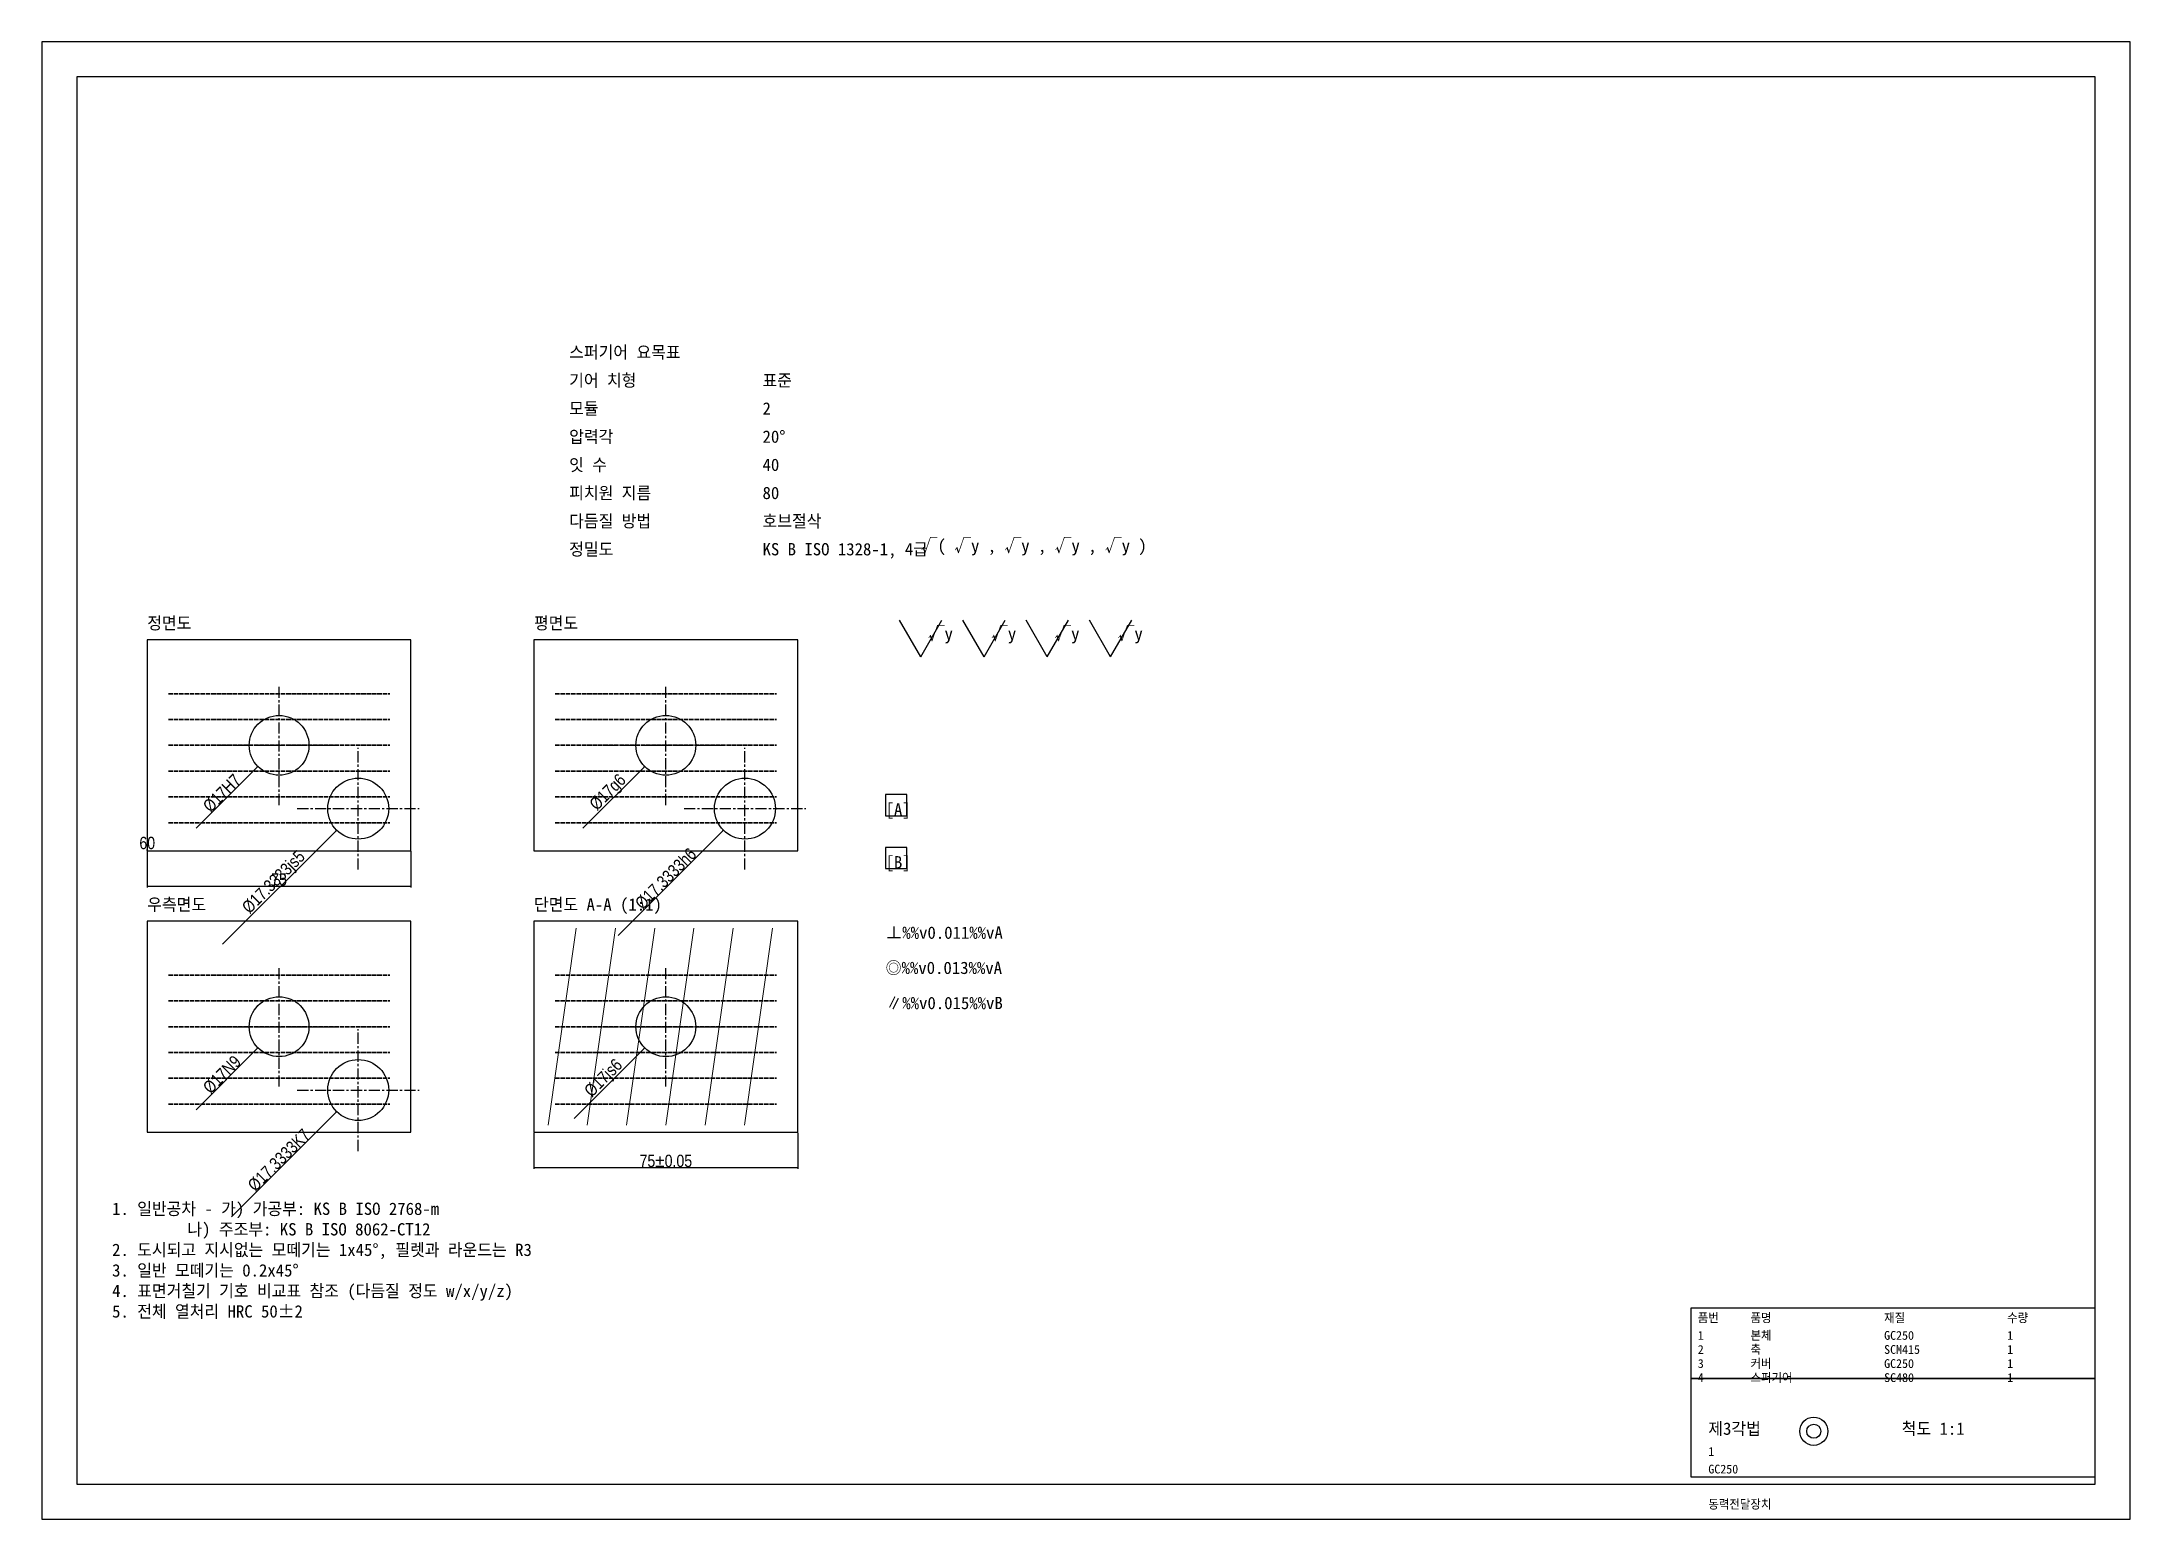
# Model space of a CAD drawing. Header units: millimetres. Extents: x 0 to 594, y 0 to 420.
import ezdxf

# ---------------------------------------------------------------- set-up
doc = ezdxf.new("R2010")
doc.units = ezdxf.units.MM
doc.linetypes.add('CENTER', pattern=[5.08, 3.175, -0.635, 0.635, -0.635])
doc.linetypes.add('DASHED', pattern=[1.524, 1.27, -0.254])
for name, color, linetype, lineweight in [('CENTER', 7, 'CENTER', 25), ('HATCH', 7, 'Continuous', 18), ('은선', 7, 'DASHED', 35)]:
    doc.layers.add(name, color=color, linetype=linetype, lineweight=lineweight)
doc.styles.add('OpenSansCondensed-Light', font='OpenSansCondensed-Light.ttf')
doc.dimstyles.new('EZ_RADIUS', dxfattribs={"dimtxt": 3.5, "dimasz": 0.25, "dimexe": 0.375, "dimexo": 0.125, "dimgap": 0.1, "dimtad": 1, "dimlfac": 100, "dimzin": 12, "dimdsep": 46, "dimtxsty": 'OpenSansCondensed-Light', "dimblk": 'CLOSEDBLANK', "dimcen": 0, "dimazin": 3, "dimtfac": 0.5, "dimtofl": 0, "dimtmove": 1, "dimatfit": 3})
doc.dimstyles.new('EZDXF', dxfattribs={"dimtxt": 3.5, "dimasz": 0.175, "dimexe": 0.375, "dimexo": 0.125, "dimgap": 0.1, "dimtad": 1, "dimlfac": 100, "dimzin": 12, "dimdsep": 46, "dimtxsty": 'OpenSansCondensed-Light', "dimblk": 'ARCHTICK', "dimcen": 2.5, "dimazin": 3, "dimtfac": 0.5, "dimtmove": 2, "dimatfit": 3})

# ---------------------------------------------------------------- blocks, each defined once
blk = doc.blocks.new('TITLE')
for tag, p in [('PART_NUMBER', (0, 0)), ('MATERIAL', (0, -5)), ('DESIGNER', (0, -10)), ('DESCRIPTION', (0, -15))]:
    blk.add_attdef(tag, p, '', height=2.5)
blk = doc.blocks.new('*U1')
blk.add_blockref('TITLE', (0, 0)).add_auto_attribs({'PART_NUMBER': '1', 'MATERIAL': 'GC250', 'DESCRIPTION': '동력전달장치'})
blk = doc.blocks.new('_CLOSEDBLANK')
at = {"color": 0, "linetype": 'BYBLOCK'}
blk.add_lwpolyline([(-1, 0.2), (0, 0), (-1, -0.2)], close=True, dxfattribs=at)
blk = doc.blocks.new('*D2')
blk.add_line((61.31, 213.81), (43.92, 196.42))
at = {"layer": 'Defpoints'}
for p in [(67.5, 220), (61.49, 213.99)]:
    blk.add_point(p, dxfattribs=at)
at = {"xscale": 0.25, "yscale": 0.25, "rotation": 44.99999999999997}
blk.add_blockref('_CLOSEDBLANK', (61.49, 213.99), dxfattribs=at)
at = {"insert": (51.27, 206.39), "char_height": 3.5, "attachment_point": 5, "rotation": 45, "style": 'OpenSansCondensed-Light'}
blk.add_mtext('%%c17H7', dxfattribs=at)
blk = doc.blocks.new('*D3')
blk.add_line((83.69, 195.69), (51.45, 163.45))
at = {"layer": 'Defpoints'}
for p in [(90, 202), (83.87, 195.87)]:
    blk.add_point(p, dxfattribs=at)
at = {"xscale": 0.25, "yscale": 0.25, "rotation": 45.00000000000006}
blk.add_blockref('_CLOSEDBLANK', (83.87, 195.87), dxfattribs=at)
at = {"insert": (66.23, 180.85), "char_height": 3.5, "attachment_point": 5, "rotation": 45, "style": 'OpenSansCondensed-Light'}
blk.add_mtext('%%c17.3333js5', dxfattribs=at)
blk = doc.blocks.new('*D4')
blk.add_line((171.31, 213.81), (153.92, 196.42))
at = {"layer": 'Defpoints'}
for p in [(177.5, 220), (171.49, 213.99)]:
    blk.add_point(p, dxfattribs=at)
at = {"xscale": 0.25, "yscale": 0.25, "rotation": 45}
blk.add_blockref('_CLOSEDBLANK', (171.49, 213.99), dxfattribs=at)
at = {"insert": (161.27, 206.39), "char_height": 3.5, "attachment_point": 5, "rotation": 45, "style": 'OpenSansCondensed-Light'}
blk.add_mtext('%%c17g6', dxfattribs=at)
blk = doc.blocks.new('*D5')
blk.add_line((193.69, 195.69), (163.93, 165.93))
at = {"layer": 'Defpoints'}
for p in [(200, 202), (193.87, 195.87)]:
    blk.add_point(p, dxfattribs=at)
at = {"xscale": 0.25, "yscale": 0.25, "rotation": 45}
blk.add_blockref('_CLOSEDBLANK', (193.87, 195.87), dxfattribs=at)
at = {"insert": (177.47, 182.08), "char_height": 3.5, "attachment_point": 5, "rotation": 45, "style": 'OpenSansCondensed-Light'}
blk.add_mtext('%%c17.3333h6', dxfattribs=at)
blk = doc.blocks.new('*D6')
blk.add_line((61.31, 133.81), (43.92, 116.42))
at = {"layer": 'Defpoints'}
for p in [(67.5, 140), (61.49, 133.99)]:
    blk.add_point(p, dxfattribs=at)
at = {"xscale": 0.25, "yscale": 0.25, "rotation": 44.99999999999997}
blk.add_blockref('_CLOSEDBLANK', (61.49, 133.99), dxfattribs=at)
at = {"insert": (51.27, 126.39), "char_height": 3.5, "attachment_point": 5, "rotation": 45, "style": 'OpenSansCondensed-Light'}
blk.add_mtext('%%c17N9', dxfattribs=at)
blk = doc.blocks.new('*D7')
blk.add_line((83.69, 115.69), (53.93, 85.93))
at = {"layer": 'Defpoints'}
for p in [(90, 122), (83.87, 115.87)]:
    blk.add_point(p, dxfattribs=at)
at = {"xscale": 0.25, "yscale": 0.25, "rotation": 45}
blk.add_blockref('_CLOSEDBLANK', (83.87, 115.87), dxfattribs=at)
at = {"insert": (67.47, 102.08), "char_height": 3.5, "attachment_point": 5, "rotation": 45, "style": 'OpenSansCondensed-Light'}
blk.add_mtext('%%c17.3333K7', dxfattribs=at)
blk = doc.blocks.new('*D8')
blk.add_line((171.31, 133.81), (151.44, 113.94))
at = {"layer": 'Defpoints'}
for p in [(177.5, 140), (171.49, 133.99)]:
    blk.add_point(p, dxfattribs=at)
at = {"xscale": 0.25, "yscale": 0.25, "rotation": 45}
blk.add_blockref('_CLOSEDBLANK', (171.49, 133.99), dxfattribs=at)
at = {"insert": (160.03, 125.15), "char_height": 3.5, "attachment_point": 5, "rotation": 45, "style": 'OpenSansCondensed-Light'}
blk.add_mtext('%%c17js6', dxfattribs=at)
blk = doc.blocks.new('_ARCHTICK')
at = {"color": 0, "linetype": 'BYBLOCK', "const_width": 0.15}
blk.add_lwpolyline([(-0.5, -0.5), (0.5, 0.5)], dxfattribs=at)

msp = doc.modelspace()

# ---------------------------------------------------------------- linework, layer by layer
for p, q in [((250, 245.2), (244, 255.5923)), ((250, 245.2), (256, 255.5923)), ((268, 245.2), (262, 255.5923)), ((268, 245.2), (274, 255.5923)), ((286, 245.2), (280, 255.5923)), ((286, 245.2), (292, 255.5923)), ((304, 245.2), (298, 255.5923)), ((304, 245.2), (310, 255.5923))]:
    msp.add_line(p, q)
for points in [[(0, 0), (594, 0), (594, 420), (0, 420)], [(10, 10), (584, 10), (584, 410), (10, 410)], [(30, 190), (105, 190), (105, 250), (30, 250)], [(140, 190), (215, 190), (215, 250), (140, 250)], [(240, 200), (246, 200), (246, 206), (240, 206)], [(240, 185), (246, 185), (246, 191), (240, 191)], [(30, 110), (105, 110), (105, 170), (30, 170)], [(140, 110), (215, 110), (215, 170), (140, 170)], [(469, 40), (584, 40), (584, 60), (469, 60)], [(469, 12), (584, 12), (584, 40), (469, 40)]]:
    msp.add_lwpolyline(points, close=True)
for centre, radius in [((67.5, 220), 8.5), ((177.5, 220), 8.5), ((90, 202), 8.66667), ((200, 202), 8.66667), ((67.5, 140), 8.5), ((177.5, 140), 8.5), ((90, 122), 8.66667), ((504, 25), 4), ((504, 25), 2)]:
    msp.add_circle(centre, radius)
at = {"layer": 'CENTER'}
for p, q in [((67.5, 203), (67.5, 237)), ((177.5, 203), (177.5, 237)), ((50.5, 220), (84.5, 220)), ((160.5, 220), (194.5, 220)), ((90, 184.66667), (90, 219.33333)), ((200, 184.66667), (200, 219.33333)), ((72.66667, 202), (107.33333, 202)), ((182.66667, 202), (217.33333, 202)), ((67.5, 123), (67.5, 157)), ((177.5, 123), (177.5, 157)), ((50.5, 140), (84.5, 140)), ((90, 104.66667), (90, 139.33333)), ((160.5, 140), (194.5, 140)), ((72.66667, 122), (107.33333, 122))]:
    msp.add_line(p, q, dxfattribs=at)
at = {"layer": 'HATCH'}
for p, q in [((144, 112), (152, 168)), ((155.16667, 112), (163.16667, 168)), ((166.33333, 112), (174.33333, 168)), ((177.5, 112), (185.5, 168)), ((188.66667, 112), (196.66667, 168)), ((199.83333, 112), (207.83333, 168))]:
    msp.add_line(p, q, dxfattribs=at)
at = {"layer": '은선'}
for p, q in [((36, 234.66667), (99, 234.66667)), ((146, 234.66667), (209, 234.66667)), ((36, 227.33333), (99, 227.33333)), ((146, 227.33333), (209, 227.33333)), ((36, 220), (99, 220)), ((146, 220), (209, 220)), ((36, 212.66667), (99, 212.66667)), ((146, 212.66667), (209, 212.66667)), ((36, 205.33333), (99, 205.33333)), ((146, 205.33333), (209, 205.33333)), ((36, 198), (99, 198)), ((146, 198), (209, 198)), ((36, 154.66667), (99, 154.66667)), ((146, 154.66667), (209, 154.66667)), ((36, 147.33333), (99, 147.33333)), ((146, 147.33333), (209, 147.33333)), ((36, 140), (99, 140)), ((146, 140), (209, 140)), ((36, 132.66667), (99, 132.66667)), ((146, 132.66667), (209, 132.66667)), ((36, 125.33333), (99, 125.33333)), ((146, 125.33333), (209, 125.33333)), ((36, 118), (99, 118)), ((146, 118), (209, 118))]:
    msp.add_line(p, q, dxfattribs=at)

# ---------------------------------------------------------------- block references
msp.add_blockref('*U1', (474, 18))

# ---------------------------------------------------------------- texts
for s, height, p in [('스퍼기어 요목표', 3.5, (150, 330)), ('기어 치형', 3.5, (150, 322)), ('표준', 3.5, (205, 322)), ('모듈', 3.5, (150, 314)), ('2', 3.5, (205, 314)), ('압력각', 3.5, (150, 306)), ('20°', 3.5, (205, 306)), ('잇 수', 3.5, (150, 298)), ('40', 3.5, (205, 298)), ('피치원 지름', 3.5, (150, 290)), ('80', 3.5, (205, 290)), ('다듬질 방법', 3.5, (150, 282)), ('호브절삭', 3.5, (205, 282)), ('√( √y , √y , √y , √y )', 3.5, (250, 275)), ('정밀도', 3.5, (150, 274)), ('KS B ISO 1328-1, 4급', 3.5, (205, 274)), ('정면도', 3.5, (30, 253)), ('평면도', 3.5, (140, 253)), ('√y', 3.5, (252, 250)), ('√y', 3.5, (270, 250)), ('√y', 3.5, (288, 250)), ('√y', 3.5, (306, 250)), ('[A]', 3.5, (240, 200)), ('[B]', 3.5, (240, 185)), ('우측면도', 3.5, (30, 173)), ('단면도 A-A (1:1)', 3.5, (140, 173)), ('⊥%%v0.011%%vA', 3.5, (240, 165)), ('◎%%v0.013%%vA', 3.5, (240, 155)), ('∥%%v0.015%%vB', 3.5, (240, 145)), ('품번', 2.5, (471, 56)), ('품명', 2.5, (486, 56)), ('본체', 2.5, (486, 51)), ('재질', 2.5, (524, 56)), ('GC250', 2.5, (524, 51)), ('수량', 2.5, (559, 56)), ('2', 2.5, (471, 47)), ('1', 2.5, (471, 51)), ('축', 2.5, (486, 47)), ('SCM415', 2.5, (524, 47)), ('1', 2.5, (559, 51)), ('1', 2.5, (559, 47)), ('3', 2.5, (471, 43)), ('스퍼기어', 2.5, (486, 39)), ('커버', 2.5, (486, 43)), ('GC250', 2.5, (524, 43)), ('1', 2.5, (559, 43)), ('4', 2.5, (471, 39)), ('SC480', 2.5, (524, 39)), ('1', 2.5, (559, 39)), ('제3각법', 3.5, (474, 24)), ('척도 1:1', 3.5, (529, 24))]:
    msp.add_text(s, height=height).set_placement(p)
at = {"insert": (20, 90), "char_height": 3.5, "attachment_point": 1}
msp.add_mtext('1. 일반공차 - 가) 가공부: KS B ISO 2768-m\\P         나) 주조부: KS B ISO 8062-CT12\\P2. 도시되고 지시없는 모떼기는 1x45°, 필렛과 라운드는 R3\\P3. 일반 모떼기는 0.2x45°\\P4. 표면거칠기 기호 비교표 참조 (다듬질 정도 w/x/y/z)\\P5. 전체 열처리 HRC 50±2', dxfattribs=at)

# ---------------------------------------------------------------- dimensions: what is measured, and where the dimension line sits
for base, p1, p2, text in [((30, 190), (30, 190), (30, 250), '60'), ((30, 180), (30, 190), (105, 190), '75'), ((140, 100), (140, 110), (215, 110), '75±0.05')]:
    msp.add_linear_dim(base=base, p1=p1, p2=p2, text=text, dimstyle='EZDXF').render()
for p1, p2, text, picture, middle in [((73.51041, 226.01041), (61.48959, 213.98959), '%%c17H7', '*D2', (51.2719, 206.38819)), ((183.51041, 226.01041), (171.48959, 213.98959), '%%c17g6', '*D4', (161.2719, 206.38819)), ((96.12826, 208.12826), (83.87174, 195.87174), '%%c17.3333js5', '*D3', (66.22943, 180.84572)), ((206.12826, 208.12826), (193.87174, 195.87174), '%%c17.3333h6', '*D5', (177.46686, 182.08316)), ((73.51041, 146.01041), (61.48959, 133.98959), '%%c17N9', '*D6', (51.2719, 126.38819)), ((183.51041, 146.01041), (171.48959, 133.98959), '%%c17js6', '*D8', (160.03446, 125.15076)), ((96.12826, 128.12826), (83.87174, 115.87174), '%%c17.3333K7', '*D7', (67.46686, 102.08316))]:
    dim = msp.add_diameter_dim_2p(p1=p1, p2=p2, text=text, dimstyle='EZ_RADIUS')
    dim.commit()
    dim.dimension.update_dxf_attribs({"geometry": picture, "text_midpoint": middle})

doc.saveas('drawing.dxf')
